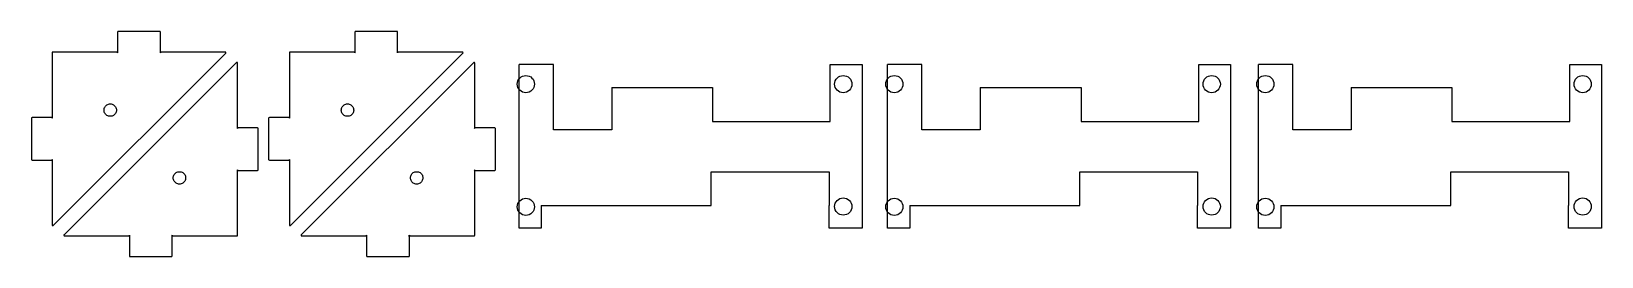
# Model space of a CAD drawing. Extents: x -248 to 293, y -42 to 281.
# Drawn here: x -248.2 to -20.6, y -42.3 to -9.6 of the extents above; entities that cross this region are included whole.
import ezdxf

# ---------------------------------------------------------------- set-up
doc = ezdxf.new("R2010")
doc.units = 0
doc.layers.add('Ebene_1', color=7, linetype='CONTINUOUS')

msp = doc.modelspace()

# ---------------------------------------------------------------- linework, layer by layer
at = {"layer": 'Ebene_1', "color": 3}
for points in [[(-235.73328, -9.70921), (-235.73328, -12.70853)], [(-229.63413, -9.60971), (-235.63418, -9.60971)], [(-229.53359, -12.70853), (-229.53359, -9.70921)], [(-201.33395, -9.70921), (-201.33395, -12.70853)], [(-195.23477, -9.60971), (-201.23376, -9.60971)], [(-195.13317, -12.70853), (-195.13317, -9.70921)], [(-245.23364, -12.70853), (-245.23364, -22.20887)], [(-235.63418, -12.60973), (-245.13484, -12.60973)], [(-245.06324, -37.78035), (-220.06224, -12.77902)], [(-220.13453, -12.60973), (-229.63413, -12.60973)], [(-210.8332, -12.70853), (-210.8332, -22.20887)], [(-201.23376, -12.60973), (-210.73266, -12.60973)], [(-210.66316, -37.78035), (-185.66427, -12.77902)], [(-185.73447, -12.60973), (-195.23477, -12.60973)], [(-218.50399, -14.13723), (-243.50464, -39.13855)], [(-218.33255, -23.70818), (-218.33255, -14.20783)], [(-184.10428, -14.13723), (-209.10388, -39.13855)], [(-183.93389, -23.70818), (-183.93389, -14.20783)], [(-248.23396, -22.20887), (-248.23396, -28.20951)], [(-245.13484, -22.11007), (-248.13486, -22.11007)], [(-213.83322, -22.20887), (-213.83322, -28.20951)], [(-210.73266, -22.11007), (-213.73268, -22.11007)], [(-215.43307, -23.60938), (-218.43309, -23.60938)], [(-215.33252, -29.70882), (-215.33252, -23.70818)], [(-181.03406, -23.60938), (-184.03408, -23.60938)], [(-180.93387, -29.70882), (-180.93387, -23.70818)], [(-248.13486, -28.30831), (-245.13484, -28.30831)], [(-245.23364, -28.20951), (-245.23364, -37.70985)], [(-213.73268, -28.30831), (-210.73266, -28.30831)], [(-210.8332, -28.20951), (-210.8332, -37.70985)], [(-218.43309, -29.80762), (-215.43307, -29.80762)], [(-218.33255, -39.20916), (-218.33255, -29.70882)], [(-184.03408, -29.80762), (-181.03406, -29.80762)], [(-183.93389, -39.20916), (-183.93389, -29.70882)], [(-243.43374, -39.30796), (-233.93414, -39.30796)], [(-234.03294, -39.20916), (-234.03294, -42.20779)], [(-227.9341, -39.30796), (-218.43309, -39.30796)], [(-227.835, -42.20779), (-227.835, -39.20916)], [(-209.03438, -39.30796), (-199.53337, -39.30796)], [(-199.63391, -39.20916), (-199.63391, -42.20779)], [(-193.53333, -39.30796), (-184.03408, -39.30796)], [(-193.43279, -42.20779), (-193.43279, -39.20916)], [(-233.93414, -42.31005), (-227.9341, -42.31005)], [(-199.53337, -42.31005), (-193.53333, -42.31005)]]:
    msp.add_lwpolyline(points, dxfattribs=at)
at = {"layer": 'Ebene_1', "color": 5}
for points in [[(-164.06474, -17.77088), (-164.06474, -23.88455), (-172.5233, -23.88455), (-172.5233, -14.42303), (-177.52321, -14.42303)], [(-174.29495, -34.88061), (-174.29495, -38.16845), (-177.52321, -38.16845), (-177.52321, -14.42303)], [(-132.39341, -17.77088), (-132.39341, -14.42303), (-127.77413, -14.42303), (-127.77413, -38.16845), (-132.57333, -38.16845), (-132.57333, -34.88061)], [(-110.63654, -17.77088), (-110.63654, -23.88455), (-119.09474, -23.88455), (-119.09474, -14.42303), (-124.09468, -14.42303)], [(-120.86676, -34.88061), (-120.86676, -38.16845), (-124.09468, -38.16845), (-124.09468, -14.42303)], [(-78.96523, -17.77088), (-78.96523, -14.42303), (-74.34595, -14.42303), (-74.34595, -38.16845), (-79.14478, -38.16845), (-79.14478, -34.88061)], [(-56.84183, -17.77088), (-56.84183, -23.88455), (-65.30003, -23.88455), (-65.30003, -14.42303), (-70.29994, -14.42303)], [(-67.07202, -34.88061), (-67.07202, -38.16845), (-70.29994, -38.16845), (-70.29994, -14.42303)], [(-25.16872, -17.77088), (-25.16872, -14.42303), (-20.55086, -14.42303), (-20.55086, -38.16845), (-25.34863, -38.16845), (-25.34863, -34.88061)], [(-164.06474, -17.77088), (-149.46645, -17.77088), (-149.46645, -22.67448), (-132.39341, -22.67448), (-132.39341, -17.77088)], [(-110.63654, -17.77088), (-96.03826, -17.77088), (-96.03826, -22.67448), (-78.96523, -22.67448), (-78.96523, -17.77088)], [(-56.84183, -17.77088), (-42.24318, -17.77088), (-42.24318, -22.67448), (-25.16872, -22.67448), (-25.16872, -17.77088)], [(-174.29495, -34.88061), (-149.64636, -34.88061), (-149.64636, -29.97698), (-132.57333, -29.97698), (-132.57333, -34.88061)], [(-120.86676, -34.88061), (-96.21818, -34.88061), (-96.21818, -29.97698), (-79.14478, -29.97698), (-79.14478, -34.88061)], [(-67.07202, -34.88061), (-42.4231, -34.88061), (-42.4231, -29.97698), (-25.34863, -29.97698), (-25.34863, -34.88061)]]:
    msp.add_lwpolyline(points, dxfattribs=at)
at = {"layer": 'Ebene_1', "color": 3}
for points in [[(-175.28272, -17.26997)], [(-129.26358, -17.26997)], [(-121.85453, -17.26997)], [(-75.83502, -17.26997)], [(-68.05945, -17.26997)], [(-22.0396, -17.26997)], [(-175.28272, -35.08524)], [(-129.26358, -35.03936)], [(-121.85453, -35.08524)], [(-75.83502, -35.03936)], [(-68.05945, -35.08524)], [(-22.0396, -35.03936)]]:
    msp.add_lwpolyline(points, close=True, dxfattribs=at)
for points in [[(-235.63418, -9.60971), (-235.68918, -9.60971), (-235.73328, -9.65381), (-235.73328, -9.70921)], [(-229.53359, -9.70921), (-229.53359, -9.65381), (-229.57769, -9.60971), (-229.63413, -9.60971)], [(-201.23376, -9.60971), (-201.28986, -9.60971), (-201.33395, -9.65381), (-201.33395, -9.70921)], [(-195.13317, -9.70921), (-195.13317, -9.65381), (-195.17867, -9.60971), (-195.23477, -9.60971)], [(-245.13484, -12.60973), (-245.18814, -12.60973), (-245.23364, -12.65203), (-245.23364, -12.70853)], [(-235.73328, -12.70853), (-235.73328, -12.65203), (-235.68918, -12.60973), (-235.63418, -12.60973)], [(-229.63413, -12.60973), (-229.57773, -12.60973), (-229.53359, -12.65203), (-229.53359, -12.70853)], [(-220.03334, -12.70852), (-220.03334, -12.65202), (-220.07884, -12.60972), (-220.13458, -12.60972)], [(-220.06224, -12.77902), (-220.04494, -12.76132), (-220.03334, -12.73672), (-220.03334, -12.70852)], [(-210.73266, -12.60973), (-210.78906, -12.60973), (-210.8332, -12.65203), (-210.8332, -12.70853)], [(-201.33395, -12.70853), (-201.33395, -12.65203), (-201.28985, -12.60973), (-201.23376, -12.60973)], [(-195.23477, -12.60973), (-195.17867, -12.60973), (-195.13317, -12.65203), (-195.13317, -12.70853)], [(-185.63397, -12.70852), (-185.63397, -12.65202), (-185.67947, -12.60972), (-185.73451, -12.60972)], [(-185.66427, -12.77902), (-185.64417, -12.76132), (-185.63397, -12.73672), (-185.63397, -12.70852)], [(-218.43309, -14.10903), (-218.45989, -14.10903), (-218.48639, -14.11963), (-218.50399, -14.13723)], [(-218.33255, -14.20783), (-218.33255, -14.15143), (-218.37805, -14.10903), (-218.43309, -14.10903)], [(-184.03408, -14.10903), (-184.06018, -14.10903), (-184.08558, -14.11963), (-184.10428, -14.13723)], [(-183.93389, -14.20783), (-183.93389, -14.15143), (-183.97799, -14.10903), (-184.03408, -14.10903)], [(-177.78251, -17.26997), (-177.78251, -16.57845), (-177.223, -16.01762), (-176.53261, -16.01762)], [(-176.53261, -18.51872), (-177.223, -18.51872), (-177.78251, -17.95789), (-177.78251, -17.26997)], [(-176.53261, -16.01762), (-175.84223, -16.01762), (-175.28272, -16.57845), (-175.28272, -17.26997)], [(-175.28272, -17.26997), (-175.28272, -17.95789), (-175.84223, -18.51872), (-176.53261, -18.51872)], [(-131.76336, -17.26997), (-131.76336, -16.57845), (-131.20385, -16.01762), (-130.51347, -16.01762)], [(-130.51347, -18.51872), (-131.20385, -18.51872), (-131.76336, -17.95789), (-131.76336, -17.26997)], [(-130.51347, -16.01762), (-129.82307, -16.01762), (-129.26358, -16.57845), (-129.26358, -17.26997)], [(-129.26358, -17.26997), (-129.26358, -17.95789), (-129.82307, -18.51872), (-130.51347, -18.51872)], [(-124.35431, -17.26997), (-124.35431, -16.57845), (-123.7948, -16.01762), (-123.10442, -16.01762)], [(-123.10442, -18.51872), (-123.7948, -18.51872), (-124.35431, -17.95789), (-124.35431, -17.26997)], [(-123.10442, -16.01762), (-122.41405, -16.01762), (-121.85453, -16.57845), (-121.85453, -17.26997)], [(-121.85453, -17.26997), (-121.85453, -17.95789), (-122.41405, -18.51872), (-123.10442, -18.51872)], [(-78.33481, -17.26997), (-78.33481, -16.57845), (-77.77529, -16.01762), (-77.08491, -16.01762)], [(-77.08491, -18.51872), (-77.77529, -18.51872), (-78.33481, -17.95789), (-78.33481, -17.26997)], [(-77.08491, -16.01762), (-76.39454, -16.01762), (-75.83502, -16.57845), (-75.83502, -17.26997)], [(-75.83502, -17.26997), (-75.83502, -17.95789), (-76.39454, -18.51872), (-77.08491, -18.51872)], [(-70.55923, -17.26997), (-70.55923, -16.57845), (-69.99972, -16.01762), (-69.30934, -16.01762)], [(-69.30934, -18.51872), (-69.99972, -18.51872), (-70.55923, -17.95789), (-70.55923, -17.26997)], [(-69.30934, -16.01762), (-68.61896, -16.01762), (-68.05945, -16.57845), (-68.05945, -17.26997)], [(-68.05945, -17.26997), (-68.05945, -17.95789), (-68.61896, -18.51872), (-69.30934, -18.51872)], [(-24.54078, -17.26997), (-24.54078, -16.57845), (-23.97986, -16.01762), (-23.29195, -16.01762)], [(-23.29195, -18.51872), (-23.97986, -18.51872), (-24.54078, -17.95789), (-24.54078, -17.26997)], [(-23.29195, -16.01762), (-22.60051, -16.01762), (-22.0396, -16.57845), (-22.0396, -17.26997)], [(-22.0396, -17.26997), (-22.0396, -17.95789), (-22.60051, -18.51872), (-23.29195, -18.51872)], [(-237.69156, -20.91405), (-237.66726, -20.74482), (-237.59416, -20.58247), (-237.4806, -20.45198)], [(-237.4806, -20.45198), (-237.36771, -20.32149), (-237.21884, -20.22613), (-237.05409, -20.18039)], [(-237.05409, -20.18039), (-236.88864, -20.13089), (-236.71225, -20.13089), (-236.54644, -20.18039)], [(-236.54644, -20.18039), (-236.38099, -20.22609), (-236.23353, -20.32149), (-236.12064, -20.45198)], [(-236.12064, -20.45198), (-236.0081, -20.58247), (-235.93508, -20.74482), (-235.90968, -20.91405)], [(-203.29113, -20.91405), (-203.26643, -20.74482), (-203.19343, -20.58247), (-203.08123, -20.45198)], [(-203.08123, -20.45198), (-202.96728, -20.32149), (-202.81947, -20.22613), (-202.65401, -20.18039)], [(-202.65401, -20.18039), (-202.48786, -20.13089), (-202.31147, -20.13089), (-202.14602, -20.18039)], [(-202.14602, -20.18039), (-201.98162, -20.22609), (-201.83416, -20.32149), (-201.72021, -20.45198)], [(-201.72021, -20.45198), (-201.60732, -20.58247), (-201.53289, -20.74482), (-201.51031, -20.91405)], [(-248.13486, -22.11007), (-248.18816, -22.11007), (-248.23396, -22.15597), (-248.23396, -22.20887)], [(-245.23364, -22.20887), (-245.23364, -22.15597), (-245.18814, -22.11007), (-245.13484, -22.11007)], [(-237.61856, -21.41853), (-237.69016, -21.25978), (-237.71626, -21.08338), (-237.69156, -20.91405)], [(-237.28694, -21.79956), (-237.43299, -21.70436), (-237.54694, -21.57387), (-237.61856, -21.41853)], [(-236.80046, -21.94069), (-236.97227, -21.94069), (-237.14231, -21.89479), (-237.28694, -21.79956)], [(-236.31395, -21.79956), (-236.45824, -21.89476), (-236.62828, -21.94069), (-236.80043, -21.94069)], [(-235.98128, -21.41853), (-236.05358, -21.57387), (-236.16931, -21.70436), (-236.31395, -21.79956)], [(-235.90968, -20.91405), (-235.88498, -21.08338), (-235.90968, -21.25978), (-235.98128, -21.41853)], [(-213.73268, -22.11007), (-213.78908, -22.11007), (-213.83322, -22.15597), (-213.83322, -22.20887)], [(-210.8332, -22.20887), (-210.8332, -22.15597), (-210.7891, -22.11007), (-210.73266, -22.11007)], [(-203.21813, -21.41853), (-203.29043, -21.25978), (-203.31693, -21.08338), (-203.29113, -20.91405)], [(-202.88617, -21.79956), (-203.03222, -21.70436), (-203.14652, -21.57387), (-203.21813, -21.41853)], [(-202.39969, -21.94069), (-202.57185, -21.94069), (-202.74224, -21.89479), (-202.88617, -21.79956)], [(-201.91317, -21.79956), (-202.05781, -21.89476), (-202.2282, -21.94069), (-202.39965, -21.94069)], [(-201.58191, -21.41853), (-201.65351, -21.57387), (-201.76853, -21.70436), (-201.91317, -21.79956)], [(-201.51031, -20.91405), (-201.48451, -21.08338), (-201.51031, -21.25978), (-201.58191, -21.41853)], [(-218.43309, -23.60938), (-218.37809, -23.60938), (-218.33255, -23.65528), (-218.33255, -23.70818)], [(-215.33252, -23.70818), (-215.33252, -23.65528), (-215.37802, -23.60938), (-215.43307, -23.60938)], [(-184.03408, -23.60938), (-183.97798, -23.60938), (-183.93389, -23.65528), (-183.93389, -23.70818)], [(-180.93387, -23.70818), (-180.93387, -23.65528), (-180.97797, -23.60938), (-181.03406, -23.60938)], [(-248.23396, -28.20951), (-248.23396, -28.26241), (-248.18806, -28.30831), (-248.13486, -28.30831)], [(-245.13484, -28.30831), (-245.18814, -28.30831), (-245.23364, -28.26241), (-245.23364, -28.20951)], [(-213.83322, -28.20951), (-213.83322, -28.26241), (-213.78912, -28.30831), (-213.73268, -28.30831)], [(-210.73266, -28.30831), (-210.78906, -28.30831), (-210.8332, -28.26241), (-210.8332, -28.20951)], [(-227.65854, -31.00364), (-227.68284, -30.83428), (-227.65854, -30.65789), (-227.58694, -30.50255)], [(-227.44723, -31.46569), (-227.56012, -31.33519), (-227.63314, -31.17284), (-227.65854, -31.00364)], [(-227.58694, -30.50255), (-227.51394, -30.3438), (-227.3989, -30.20989), (-227.25285, -30.11811)], [(-227.02001, -31.74088), (-227.18723, -31.69148), (-227.33469, -31.59618), (-227.44723, -31.46569)], [(-227.25285, -30.11811), (-227.10822, -30.02631), (-226.94065, -29.97698), (-226.76638, -29.97698)], [(-226.51342, -31.74088), (-226.67817, -31.78678), (-226.85456, -31.78678), (-227.02001, -31.74088)], [(-226.76641, -29.97698), (-226.59425, -29.97698), (-226.42668, -30.02628), (-226.27992, -30.11811)], [(-226.08762, -31.46569), (-226.20051, -31.59618), (-226.34797, -31.69143), (-226.51342, -31.74088)], [(-226.27992, -30.11811), (-226.13528, -30.20991), (-226.01957, -30.3438), (-225.94796, -30.50255)], [(-225.87666, -31.00364), (-225.90096, -31.17284), (-225.97406, -31.33519), (-226.08762, -31.46569)], [(-225.94796, -30.50255), (-225.87666, -30.65789), (-225.85206, -30.83428), (-225.87666, -31.00364)], [(-218.33255, -29.70882), (-218.33255, -29.76532), (-218.37805, -29.80762), (-218.43309, -29.80762)], [(-215.43307, -29.80762), (-215.37807, -29.80762), (-215.33252, -29.76532), (-215.33252, -29.70882)], [(-193.25782, -31.00364), (-193.28252, -30.83428), (-193.25682, -30.65789), (-193.18692, -30.50255)], [(-193.04686, -31.46569), (-193.16081, -31.33519), (-193.23383, -31.17284), (-193.25782, -31.00364)], [(-193.18692, -30.50255), (-193.11532, -30.3438), (-192.99959, -30.20989), (-192.85354, -30.11811)], [(-192.61964, -31.74088), (-192.7851, -31.69148), (-192.93397, -31.59618), (-193.04686, -31.46569)], [(-192.85354, -30.11811), (-192.70785, -30.02631), (-192.54063, -29.97698), (-192.36707, -29.97698)], [(-192.11341, -31.74088), (-192.28027, -31.78678), (-192.45525, -31.78678), (-192.61964, -31.74088)], [(-192.36705, -29.97698), (-192.19383, -29.97698), (-192.02661, -30.02628), (-191.88056, -30.11811)], [(-191.68761, -31.46569), (-191.79979, -31.59618), (-191.94725, -31.69143), (-192.11341, -31.74088)], [(-191.88056, -30.11811), (-191.73592, -30.20991), (-191.61951, -30.3438), (-191.54754, -30.50255)], [(-191.47594, -31.00364), (-191.50164, -31.17284), (-191.57474, -31.33519), (-191.68761, -31.46569)], [(-191.54754, -30.50255), (-191.47594, -30.65789), (-191.45194, -30.83428), (-191.47594, -31.00364)], [(-183.93389, -29.70882), (-183.93389, -29.76532), (-183.97799, -29.80762), (-184.03408, -29.80762)], [(-181.03406, -29.80762), (-180.97796, -29.80762), (-180.93387, -29.76532), (-180.93387, -29.70882)], [(-177.78251, -35.08524), (-177.78251, -34.39372), (-177.223, -33.83289), (-176.53261, -33.83289)], [(-176.53261, -33.83289), (-175.84223, -33.83289), (-175.28272, -34.39372), (-175.28272, -35.08524)], [(-131.76336, -35.03936), (-131.76336, -34.34784), (-131.20385, -33.79045), (-130.51347, -33.79045)], [(-130.51347, -33.79045), (-129.82307, -33.79045), (-129.26358, -34.34784), (-129.26358, -35.03936)], [(-124.35431, -35.08524), (-124.35431, -34.39372), (-123.7948, -33.83289), (-123.10442, -33.83289)], [(-123.10442, -33.83289), (-122.41405, -33.83289), (-121.85453, -34.39372), (-121.85453, -35.08524)], [(-78.33481, -35.03936), (-78.33481, -34.34784), (-77.77529, -33.79045), (-77.08491, -33.79045)], [(-77.08491, -33.79045), (-76.39454, -33.79045), (-75.83502, -34.34784), (-75.83502, -35.03936)], [(-70.55923, -35.08524), (-70.55923, -34.39372), (-69.99972, -33.83289), (-69.30934, -33.83289)], [(-69.30934, -33.83289), (-68.61896, -33.83289), (-68.05945, -34.39372), (-68.05945, -35.08524)], [(-24.54078, -35.03936), (-24.54078, -34.34784), (-23.97986, -33.79045), (-23.29195, -33.79045)], [(-23.29195, -33.79045), (-22.60051, -33.79045), (-22.0396, -34.34784), (-22.0396, -35.03936)], [(-176.53261, -36.33402), (-177.223, -36.33402), (-177.78251, -35.77316), (-177.78251, -35.08524)], [(-175.28272, -35.08524), (-175.28272, -35.77316), (-175.84223, -36.33402), (-176.53261, -36.33402)], [(-130.51347, -36.28811), (-131.20385, -36.28811), (-131.76336, -35.73072), (-131.76336, -35.03936)], [(-129.26358, -35.03936), (-129.26358, -35.73072), (-129.82307, -36.28811), (-130.51347, -36.28811)], [(-123.10442, -36.33402), (-123.7948, -36.33402), (-124.35431, -35.77316), (-124.35431, -35.08524)], [(-121.85453, -35.08524), (-121.85453, -35.77316), (-122.41405, -36.33402), (-123.10442, -36.33402)], [(-77.08491, -36.28811), (-77.77529, -36.28811), (-78.33481, -35.73072), (-78.33481, -35.03936)], [(-75.83502, -35.03936), (-75.83502, -35.73072), (-76.39454, -36.28811), (-77.08491, -36.28811)], [(-69.30934, -36.33402), (-69.99972, -36.33402), (-70.55923, -35.77316), (-70.55923, -35.08524)], [(-68.05945, -35.08524), (-68.05945, -35.77316), (-68.61896, -36.33402), (-69.30934, -36.33402)], [(-23.29195, -36.28811), (-23.97986, -36.28811), (-24.54078, -35.73072), (-24.54078, -35.03936)], [(-22.0396, -35.03936), (-22.0396, -35.73072), (-22.60051, -36.28811), (-23.29195, -36.28811)], [(-245.23364, -37.70985), (-245.23364, -37.76635), (-245.18814, -37.80865), (-245.13484, -37.80865)], [(-245.13484, -37.80865), (-245.10734, -37.80865), (-245.08194, -37.79805), (-245.06324, -37.78035)], [(-210.8332, -37.70985), (-210.8332, -37.76635), (-210.7891, -37.80865), (-210.73266, -37.80865)], [(-210.73266, -37.80865), (-210.70726, -37.80865), (-210.68256, -37.79805), (-210.66316, -37.78035)], [(-243.50464, -39.13855), (-243.52334, -39.15625), (-243.53354, -39.18085), (-243.53354, -39.20905)], [(-243.53354, -39.20905), (-243.53354, -39.26555), (-243.48944, -39.30785), (-243.43374, -39.30785)], [(-233.93414, -39.30796), (-233.98884, -39.30796), (-234.03294, -39.26566), (-234.03294, -39.20916)], [(-227.835, -39.20916), (-227.835, -39.26566), (-227.8791, -39.30796), (-227.9341, -39.30796)], [(-218.43309, -39.30796), (-218.37809, -39.30796), (-218.33255, -39.26566), (-218.33255, -39.20916)], [(-209.10388, -39.13855), (-209.12398, -39.15625), (-209.13488, -39.18085), (-209.13488, -39.20905)], [(-209.13488, -39.20905), (-209.13488, -39.26555), (-209.08868, -39.30785), (-209.03434, -39.30785)], [(-199.53337, -39.30796), (-199.58837, -39.30796), (-199.63391, -39.26566), (-199.63391, -39.20916)], [(-193.43279, -39.20916), (-193.43279, -39.26566), (-193.47829, -39.30796), (-193.53333, -39.30796)], [(-184.03408, -39.30796), (-183.97798, -39.30796), (-183.93389, -39.26566), (-183.93389, -39.20916)], [(-234.03294, -42.20779), (-234.03294, -42.26429), (-233.98884, -42.31005), (-233.93414, -42.31005)], [(-227.9341, -42.31005), (-227.8791, -42.31005), (-227.835, -42.26435), (-227.835, -42.20779)], [(-199.63391, -42.20779), (-199.63391, -42.26429), (-199.58841, -42.31005), (-199.53337, -42.31005)], [(-193.53333, -42.31005), (-193.47833, -42.31005), (-193.43279, -42.26435), (-193.43279, -42.20779)]]:
    msp.add_open_spline(points, degree=3, dxfattribs=at)

doc.saveas('drawing.dxf')
